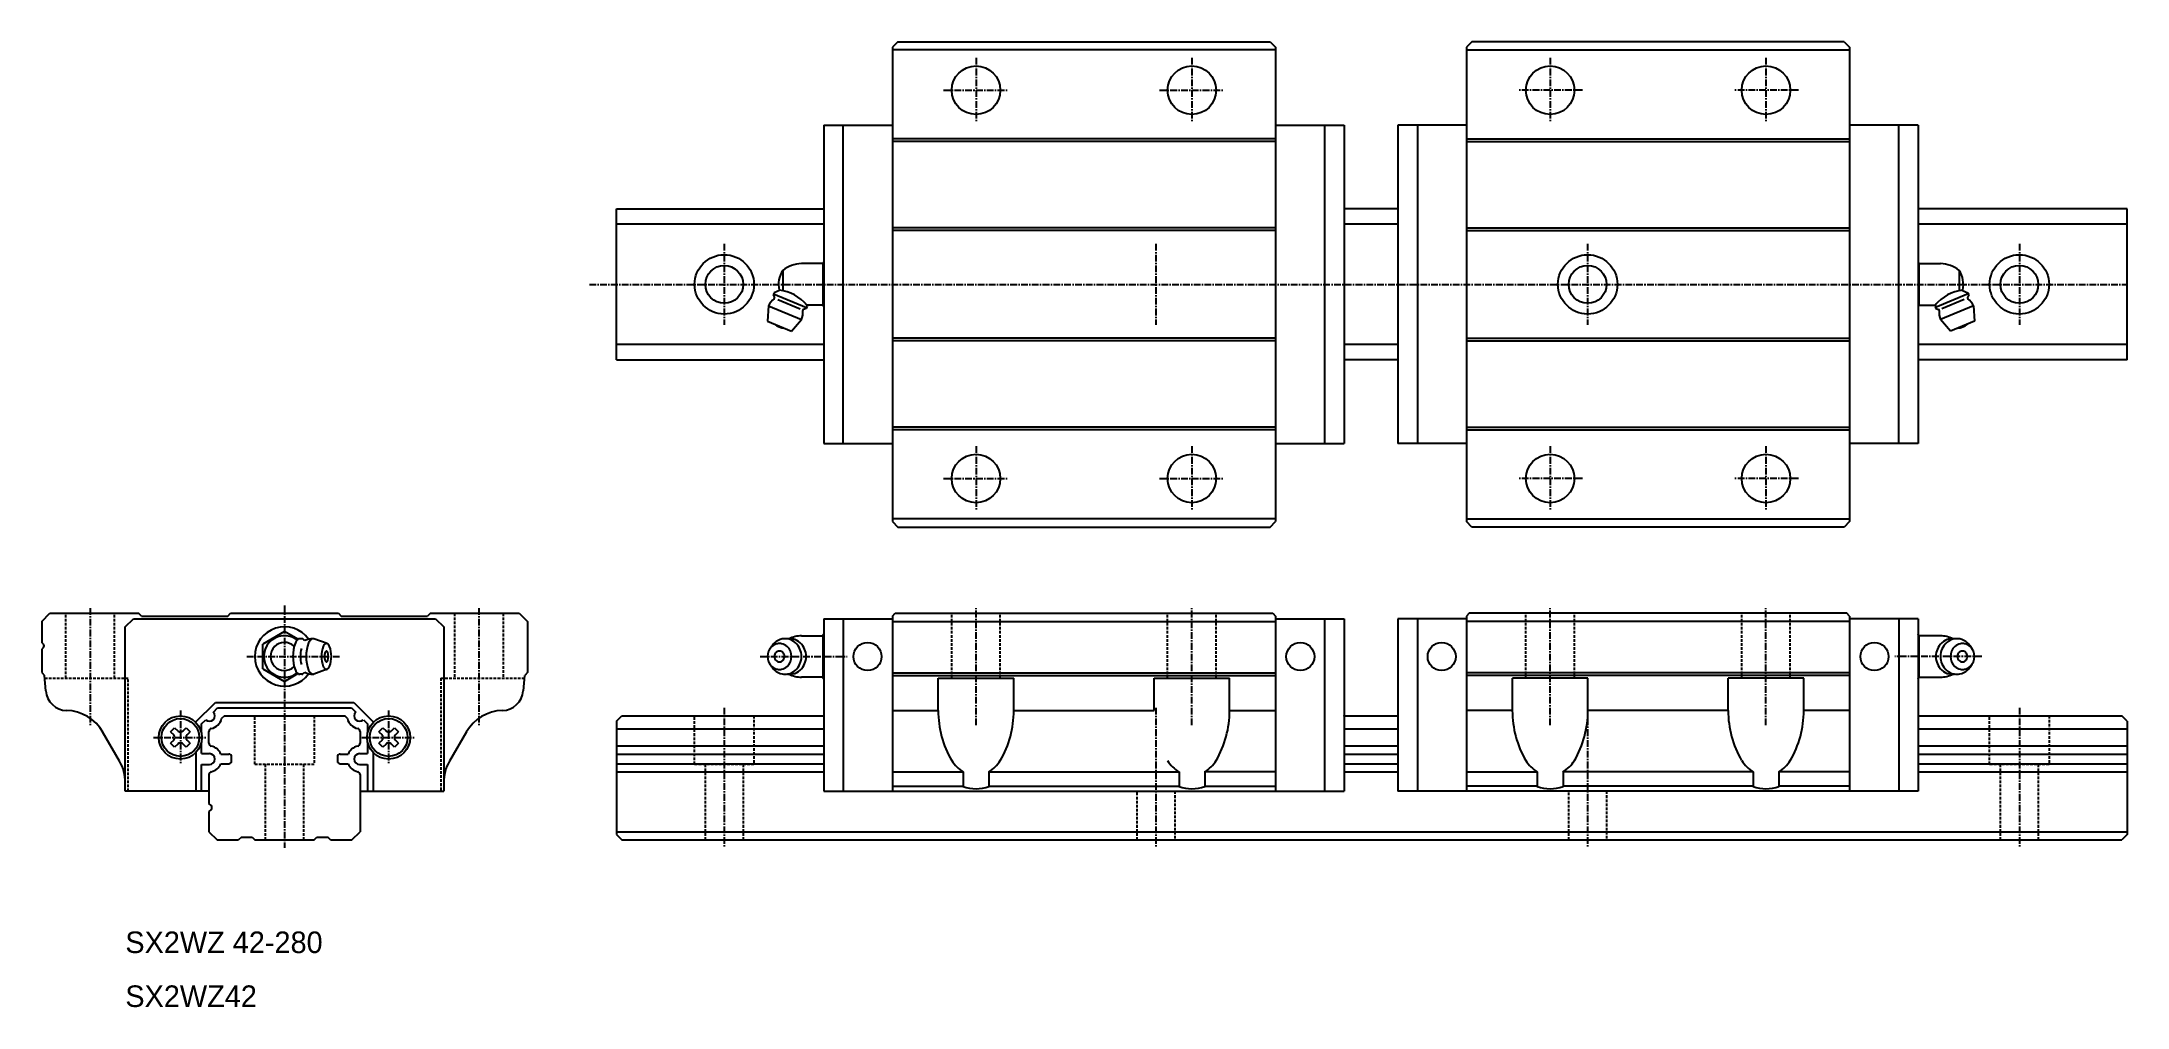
# Model space of a CAD drawing. Extents: x 19 to 405, y 62 to 242.
import ezdxf

# ---------------------------------------------------------------- set-up
doc = ezdxf.new("R2010")
doc.units = 0
doc.linetypes.add('CENTER', pattern=[2, 1.25, -0.25, 0.25, -0.25])
doc.linetypes.add('DASHED', pattern=[0.75, 0.5, -0.25])
doc.layers.get('0').update_dxf_attribs({"linetype": 'CONTINUOUS'})
doc.layers.add('CENTER', color=1, linetype='CENTER')

msp = doc.modelspace()

# ---------------------------------------------------------------- linework, layer by layer
at = {"color": 7, "linetype": 'CONTINUOUS'}
for p, q in [((177.49, 241.51), (176.49, 240.51)), ((176.49, 240.51), (176.49, 152.51)), ((247.49, 240.01), (176.49, 240.01)), ((177.49, 241.51), (246.49, 241.51)), ((246.49, 241.51), (247.49, 240.51)), ((247.49, 240.51), (247.49, 152.51)), ((283.89, 241.51), (282.89, 240.51)), ((282.89, 240.51), (282.89, 152.51)), ((282.89, 240.01), (353.89, 240.01)), ((352.89, 241.51), (283.89, 241.51)), ((352.89, 241.51), (353.89, 240.51)), ((353.89, 240.51), (353.89, 152.51)), ((163.79, 226.01), (176.49, 226.01)), ((163.79, 226.01), (163.79, 167.01)), ((167.39, 167.01), (167.39, 226.01)), ((247.49, 226.01), (260.19, 226.01)), ((256.59, 226.01), (256.59, 167.01)), ((260.19, 226.01), (260.19, 167.01)), ((270.19, 226.01), (270.19, 167.01)), ((282.89, 226.01), (270.19, 226.01)), ((273.79, 226.01), (273.79, 167.01)), ((366.59, 226.01), (353.89, 226.01)), ((362.99, 167.01), (362.99, 226.01)), ((366.59, 226.01), (366.59, 167.01)), ((247.49, 223.51), (176.49, 223.51)), ((247.49, 223.01), (176.49, 223.01)), ((282.89, 223.51), (353.89, 223.51)), ((282.89, 223.01), (353.89, 223.01)), ((125.34, 210.51), (163.79, 210.51)), ((125.34, 182.51), (125.34, 210.51)), ((270.19, 210.51), (260.19, 210.51)), ((405.34, 210.51), (366.59, 210.51)), ((405.34, 182.51), (405.34, 210.51)), ((163.79, 207.67), (125.34, 207.67)), ((247.49, 207.01), (176.49, 207.01)), ((247.49, 206.51), (176.49, 206.51)), ((270.19, 207.67), (260.19, 207.67)), ((282.89, 207.01), (353.89, 207.01)), ((282.89, 206.51), (353.89, 206.51)), ((405.34, 207.67), (366.59, 207.67)), ((156.19, 199.11), (156.19, 195.33)), ((163.63, 200.36), (159.63, 200.36)), ((163.79, 200.63), (163.63, 200.36)), ((163.63, 200.36), (163.63, 192.66)), ((366.59, 200.63), (366.74, 200.36)), ((366.74, 200.36), (366.74, 192.66)), ((366.74, 200.36), (370.74, 200.36)), ((374.19, 199.11), (374.19, 195.33)), ((154.57, 194.95), (154.42, 194.58)), ((154.42, 194.58), (154.63, 194.07)), ((154.49, 194.77), (160.59, 192.24)), ((155.69, 195.42), (154.57, 194.95)), ((155.28, 193.68), (159.42, 191.97)), ((375.88, 194.77), (369.78, 192.24)), ((375.09, 193.68), (370.95, 191.97)), ((374.68, 195.42), (375.8, 194.95)), ((375.96, 194.58), (375.74, 194.07)), ((375.8, 194.95), (375.96, 194.58)), ((153.56, 192.51), (153.35, 189.67)), ((153.35, 189.67), (157.79, 187.83)), ((153.56, 192.51), (159.65, 189.98)), ((157.79, 187.83), (159.65, 189.98)), ((160.51, 192.06), (160, 191.84)), ((160.48, 192.87), (160.67, 192.42)), ((160.67, 192.42), (160.51, 192.06)), ((163.63, 192.66), (160.67, 192.66)), ((163.63, 192.66), (163.79, 192.39)), ((366.74, 192.66), (366.59, 192.39)), ((366.74, 192.66), (369.71, 192.66)), ((369.89, 192.87), (369.71, 192.42)), ((369.71, 192.42), (369.86, 192.06)), ((369.86, 192.06), (370.37, 191.84)), ((376.82, 192.51), (370.72, 189.98)), ((372.58, 187.83), (370.72, 189.98)), ((377.02, 189.67), (372.58, 187.83)), ((376.82, 192.51), (377.02, 189.67)), ((247.49, 186.51), (176.49, 186.51)), ((247.49, 186.01), (176.49, 186.01)), ((282.89, 186.51), (353.89, 186.51)), ((282.89, 186.01), (353.89, 186.01)), ((163.79, 185.35), (125.34, 185.35)), ((125.34, 182.51), (163.79, 182.51)), ((270.19, 185.35), (260.19, 185.35)), ((270.19, 182.51), (260.19, 182.51)), ((405.34, 185.35), (366.59, 185.35)), ((405.34, 182.51), (366.59, 182.51)), ((163.79, 167.01), (176.49, 167.01)), ((247.49, 170.01), (176.49, 170.01)), ((247.49, 169.51), (176.49, 169.51)), ((247.49, 167.01), (260.19, 167.01)), ((282.89, 167.01), (270.19, 167.01)), ((282.89, 170.01), (353.89, 170.01)), ((282.89, 169.51), (353.89, 169.51)), ((366.59, 167.01), (353.89, 167.01)), ((247.49, 153.01), (176.49, 153.01)), ((176.49, 152.51), (177.49, 151.51)), ((177.49, 151.51), (246.49, 151.51)), ((246.49, 151.51), (247.49, 152.51)), ((282.89, 153.01), (353.89, 153.01)), ((283.89, 151.51), (282.89, 152.51)), ((352.89, 151.51), (283.89, 151.51)), ((353.89, 152.51), (352.89, 151.51)), ((18.84, 133.99), (20.36, 135.51)), ((20.36, 135.51), (36.83, 135.51)), ((37.34, 134.99), (36.84, 135.49)), ((53.34, 134.99), (53.86, 135.51)), ((53.86, 135.51), (73.83, 135.51)), ((73.83, 135.51), (74.34, 134.99)), ((90.84, 135.49), (90.34, 134.99)), ((90.86, 135.51), (107.33, 135.51)), ((107.33, 135.51), (108.84, 133.99)), ((176.49, 134.99), (177, 135.51)), ((177, 135.51), (246.97, 135.51)), ((246.97, 135.51), (247.49, 134.99)), ((283.4, 135.51), (282.89, 134.99)), ((353.37, 135.51), (283.4, 135.51)), ((353.89, 134.99), (353.37, 135.51)), ((18.84, 133.99), (18.84, 130.11)), ((34.34, 132.99), (35.84, 134.49)), ((34.34, 102.51), (34.34, 132.99)), ((35.84, 134.49), (91.84, 134.49)), ((37.34, 134.99), (53.34, 134.99)), ((63.84, 132.13), (59.84, 129.82)), ((66.33, 130.69), (63.84, 132.13)), ((74.34, 134.99), (90.34, 134.99)), ((91.84, 134.49), (93.34, 132.99)), ((93.34, 132.99), (93.34, 102.51)), ((108.84, 133.99), (108.84, 124.51)), ((163.63, 131.36), (163.79, 131.63)), ((163.79, 134.49), (176.49, 134.49)), ((163.79, 134.49), (163.79, 102.51)), ((167.39, 134.49), (167.39, 102.51)), ((176.49, 134.99), (176.49, 102.51)), ((176.49, 133.99), (247.49, 133.99)), ((247.49, 134.99), (247.49, 102.51)), ((247.49, 134.49), (260.19, 134.49)), ((256.59, 134.49), (256.59, 102.51)), ((260.19, 134.49), (260.19, 102.51)), ((270.19, 134.49), (270.19, 102.51)), ((282.89, 134.49), (270.19, 134.49)), ((273.79, 134.49), (273.79, 102.51)), ((282.89, 134.99), (282.89, 102.51)), ((353.89, 133.99), (282.89, 133.99)), ((353.89, 134.99), (353.89, 102.51)), ((366.59, 134.49), (353.89, 134.49)), ((362.99, 134.49), (362.99, 102.51)), ((366.59, 134.49), (366.59, 102.51)), ((366.74, 131.36), (366.59, 131.63)), ((19.15, 129.8), (18.84, 130.11)), ((19.15, 129.18), (18.84, 128.87)), ((18.84, 128.87), (18.84, 124.51)), ((59.84, 125.2), (59.84, 129.82)), ((67.03, 130.81), (66.67, 130.81)), ((71.73, 129.89), (69.28, 130.78)), ((153.79, 128.93), (154.15, 129.47)), ((159.63, 131.36), (163.63, 131.36)), ((163.63, 131.36), (163.63, 123.66)), ((366.74, 131.36), (366.74, 123.66)), ((370.74, 131.36), (366.74, 131.36)), ((376.58, 128.93), (376.22, 129.47)), ((18.84, 124.51), (19.34, 124.01)), ((19.59, 121.14), (19.34, 124.01)), ((59.84, 125.2), (63.84, 122.89)), ((63.84, 122.89), (66.33, 124.33)), ((67.03, 124.21), (66.67, 124.21)), ((71.73, 125.13), (69.28, 124.24)), ((108.34, 123.99), (108.09, 121.14)), ((108.84, 124.51), (108.35, 124.01)), ((154.15, 125.55), (153.79, 126.08)), ((154.15, 125.55), (154.17, 125.53)), ((176.49, 124.49), (247.49, 124.49)), ((176.49, 123.99), (247.49, 123.99)), ((353.89, 124.49), (282.89, 124.49)), ((353.89, 123.99), (282.89, 123.99)), ((376.22, 125.55), (376.2, 125.53)), ((376.22, 125.55), (376.58, 126.08)), ((163.63, 123.66), (159.63, 123.66)), ((163.79, 123.39), (163.63, 123.66)), ((184.99, 123.49), (198.99, 123.49)), ((184.99, 117.49), (184.99, 123.49)), ((198.99, 117.49), (198.99, 123.49)), ((224.99, 123.49), (238.99, 123.49)), ((224.99, 117.49), (224.99, 123.49)), ((238.99, 117.49), (238.99, 123.49)), ((291.39, 117.49), (291.39, 123.49)), ((305.39, 123.49), (291.39, 123.49)), ((305.39, 117.49), (305.39, 123.49)), ((331.39, 117.49), (331.39, 123.49)), ((345.39, 123.49), (331.39, 123.49)), ((345.39, 117.49), (345.39, 123.49)), ((366.59, 123.39), (366.74, 123.66)), ((366.74, 123.66), (370.74, 123.66)), ((47.37, 115.33), (51.03, 118.99)), ((50.65, 117.2), (51.44, 117.99)), ((51.03, 118.99), (76.66, 118.99)), ((51.44, 117.99), (76.24, 117.99)), ((52.69, 116.51), (52.19, 116.01)), ((52.69, 116.51), (75, 116.51)), ((75.5, 116.01), (75, 116.51)), ((76.24, 117.99), (77.04, 117.2)), ((76.66, 118.99), (80.32, 115.33)), ((125.34, 115.51), (126.34, 116.51)), ((126.34, 116.51), (163.79, 116.51)), ((176.49, 117.49), (184.99, 117.49)), ((198.99, 117.49), (224.99, 117.49)), ((238.99, 117.49), (247.49, 117.49)), ((260.19, 116.51), (270.19, 116.51)), ((291.39, 117.49), (282.89, 117.49)), ((331.39, 117.49), (305.39, 117.49)), ((353.89, 117.49), (345.39, 117.49)), ((366.59, 116.51), (404.34, 116.51)), ((405.34, 115.51), (404.34, 116.51)), ((33.27, 108.09), (30.14, 113.51)), ((42.74, 113.56), (43.48, 114.3)), ((42.74, 113.56), (43.31, 112.99)), ((43.48, 114.3), (44.05, 113.73)), ((45.04, 113.73), (45.61, 114.3)), ((45.61, 114.3), (46.35, 113.56)), ((45.78, 112.99), (46.35, 113.56)), ((48.44, 114.99), (49.24, 115.79)), ((48.44, 113.38), (48.44, 114.99)), ((49.84, 111.41), (49.84, 113.61)), ((77.84, 113.61), (77.84, 111.41)), ((78.45, 115.79), (79.24, 114.99)), ((79.24, 114.99), (79.24, 113.38)), ((81.34, 113.56), (82.08, 114.3)), ((81.34, 113.56), (81.91, 112.99)), ((82.08, 114.3), (82.65, 113.73)), ((83.64, 113.73), (84.21, 114.3)), ((84.21, 114.3), (84.95, 113.56)), ((84.38, 112.99), (84.95, 113.56)), ((97.55, 113.51), (94.42, 108.09)), ((125.34, 115.51), (125.34, 94.51)), ((125.34, 114.1), (163.79, 114.1)), ((260.19, 114.1), (270.19, 114.1)), ((366.59, 114.1), (405.34, 114.1)), ((405.34, 115.51), (405.34, 94.51)), ((43.31, 112), (42.74, 111.43)), ((43.48, 110.68), (42.74, 111.43)), ((44.05, 111.26), (43.48, 110.68)), ((45.61, 110.68), (45.04, 111.26)), ((46.35, 111.43), (45.61, 110.68)), ((46.35, 111.43), (45.78, 112)), ((47.44, 102.51), (47.44, 109.74)), ((48.44, 109.49), (48.44, 111.6)), ((48.44, 109.49), (49.94, 109.49)), ((52.05, 109.41), (53.54, 109.41)), ((54.04, 108.11), (54.04, 108.91)), ((73.64, 108.91), (73.64, 108.11)), ((74.14, 109.41), (75.63, 109.41)), ((77.74, 109.49), (79.24, 109.49)), ((79.24, 111.6), (79.24, 109.49)), ((80.24, 109.74), (80.24, 102.51)), ((81.91, 112), (81.34, 111.43)), ((82.08, 110.68), (81.34, 111.43)), ((82.65, 111.26), (82.08, 110.68)), ((84.21, 110.68), (83.64, 111.26)), ((84.95, 111.43), (84.21, 110.68)), ((84.95, 111.43), (84.38, 112)), ((125.34, 110.92), (163.79, 110.92)), ((125.34, 109.41), (163.79, 109.41)), ((260.19, 110.92), (270.19, 110.92)), ((260.19, 109.41), (270.19, 109.41)), ((366.59, 110.92), (405.34, 110.92)), ((366.59, 109.41), (405.34, 109.41)), ((48.44, 107.49), (49.94, 107.49)), ((48.44, 102.51), (48.44, 107.49)), ((49.84, 105.61), (49.84, 100.27)), ((52.05, 107.61), (53.54, 107.61)), ((74.14, 107.61), (75.63, 107.61)), ((77.74, 107.49), (79.24, 107.49)), ((77.84, 105.61), (77.84, 95.01)), ((79.24, 107.49), (79.24, 102.51)), ((125.34, 107.61), (163.79, 107.61)), ((125.34, 106.1), (163.79, 106.1)), ((176.49, 106.09), (189.61, 106.09)), ((189.61, 106.09), (189.61, 103.41)), ((194.37, 106.09), (229.61, 106.09)), ((194.37, 106.09), (194.37, 103.41)), ((229.61, 106.09), (229.61, 103.41)), ((247.49, 106.09), (234.37, 106.09)), ((234.37, 106.09), (234.37, 103.41)), ((260.19, 107.61), (270.19, 107.61)), ((260.19, 106.1), (270.19, 106.1)), ((282.89, 106.09), (296.01, 106.09)), ((296.01, 106.09), (296.01, 103.41)), ((336.01, 106.09), (300.77, 106.09)), ((300.77, 106.09), (300.77, 103.41)), ((336.01, 106.09), (336.01, 103.41)), ((353.89, 106.09), (340.77, 106.09)), ((340.77, 106.09), (340.77, 103.41)), ((366.59, 107.61), (405.34, 107.61)), ((366.59, 106.1), (405.34, 106.1)), ((49.84, 102.51), (34.34, 102.51)), ((77.84, 102.51), (93.34, 102.51)), ((163.79, 102.51), (260.19, 102.51)), ((176.49, 103.49), (189.61, 103.49)), ((194.37, 103.49), (229.61, 103.49)), ((234.37, 103.49), (247.49, 103.49)), ((366.59, 102.51), (270.19, 102.51)), ((296.01, 103.49), (282.89, 103.49)), ((336.01, 103.49), (300.77, 103.49)), ((353.89, 103.49), (340.77, 103.49)), ((50.23, 99.89), (49.84, 100.27)), ((50.23, 99.13), (49.84, 98.75)), ((49.84, 98.75), (49.84, 95.01)), ((49.84, 95.01), (51.34, 93.51)), ((51.34, 93.51), (55.34, 93.51)), ((55.84, 94.01), (55.34, 93.51)), ((55.84, 94.01), (57.84, 94.01)), ((57.84, 94.01), (58.34, 93.51)), ((58.34, 93.51), (69.34, 93.51)), ((69.34, 93.51), (69.84, 94.01)), ((69.84, 94.01), (71.84, 94.01)), ((72.34, 93.51), (71.84, 94.01)), ((72.34, 93.51), (76.34, 93.51)), ((76.34, 93.51), (77.84, 95.01)), ((125.34, 95.01), (405.34, 95.01)), ((125.34, 94.51), (126.34, 93.51)), ((126.34, 93.51), (404.34, 93.51)), ((405.34, 94.51), (404.34, 93.51))]:
    msp.add_line(p, q, dxfattribs=at)
at = {"color": 3, "linetype": 'DASHED'}
for p, q in [((23.34, 123.49), (23.34, 135.49)), ((32.34, 123.49), (32.34, 135.49)), ((95.34, 135.49), (95.34, 123.49)), ((104.34, 135.49), (104.34, 123.49)), ((187.49, 123.49), (187.49, 135.49)), ((196.49, 123.49), (196.49, 135.49)), ((227.49, 123.49), (227.49, 135.49)), ((236.49, 123.49), (236.49, 135.49)), ((293.89, 123.49), (293.89, 135.49)), ((302.89, 123.49), (302.89, 135.49)), ((333.89, 123.49), (333.89, 135.49)), ((342.89, 123.49), (342.89, 135.49)), ((19.39, 123.51), (34.84, 123.51)), ((34.84, 102.51), (34.84, 123.49)), ((92.84, 123.51), (108.3, 123.51)), ((92.84, 123.49), (92.84, 102.51)), ((58.34, 107.51), (58.34, 116.51)), ((69.34, 116.51), (69.34, 107.51)), ((139.84, 107.51), (139.84, 116.51)), ((150.84, 116.51), (150.84, 107.51)), ((379.84, 107.51), (379.84, 116.51)), ((390.84, 116.51), (390.84, 107.51)), ((58.34, 107.51), (69.34, 107.51)), ((60.34, 93.51), (60.34, 107.51)), ((67.34, 107.51), (67.34, 93.51)), ((139.84, 107.51), (150.84, 107.51)), ((141.84, 93.51), (141.84, 107.51)), ((148.84, 107.51), (148.84, 93.51)), ((379.84, 107.51), (390.84, 107.51)), ((381.84, 93.51), (381.84, 107.51)), ((388.84, 107.51), (388.84, 93.51)), ((221.84, 93.51), (221.84, 102.51)), ((228.84, 102.51), (228.84, 93.51)), ((301.84, 93.51), (301.84, 102.51)), ((308.84, 102.51), (308.84, 93.51))]:
    msp.add_line(p, q, dxfattribs=at)
at = {"color": 7, "linetype": 'CONTINUOUS'}
for centre, radius in [((191.99, 232.51), 4.5), ((231.99, 232.51), 4.5), ((298.39, 232.51), 4.5), ((338.39, 232.51), 4.5), ((145.34, 196.51), 5.5), ((305.34, 196.51), 5.5), ((385.34, 196.51), 5.5), ((145.34, 196.51), 3.5), ((305.34, 196.51), 3.5), ((385.34, 196.51), 3.5), ((191.99, 160.51), 4.5), ((231.99, 160.51), 4.5), ((298.39, 160.51), 4.5), ((338.39, 160.51), 4.5), ((171.89, 127.49), 2.6), ((252.09, 127.49), 2.6), ((278.29, 127.49), 2.6), ((358.49, 127.49), 2.6), ((44.54, 112.49), 4), ((44.54, 112.49), 3.5), ((83.14, 112.49), 4), ((83.14, 112.49), 3.5)]:
    msp.add_circle(centre, radius, dxfattribs=at)
for centre, radius, start, end in [((160.1, 196.51), 4.7, 146.4138, 193.1788), ((159.86, 194.36), 6, 92.1789, 127.7261), ((370.51, 194.36), 6, 52.2739, 87.8211), ((370.27, 196.51), 4.7, 346.8212, 33.5862), ((156.6, 191.24), 3.3, 128.164, 157.4999), ((154.44, 193.99), 0.2, 308.1641, 22.5004), ((154.55, 187.5), 8, 40.1892, 83.034), ((375.82, 187.5), 8, 96.966, 139.8108), ((375.93, 193.99), 0.2, 157.4996, 231.8359), ((373.77, 191.24), 3.3, 22.5001, 51.836), ((156.6, 191.24), 3.3, 337.5, 6.836), ((160.08, 191.66), 0.2, 112.4996, 186.8355), ((370.29, 191.66), 0.2, 353.1645, 67.5004), ((373.77, 191.24), 3.3, 173.164, 202.5), ((156.73, 191.56), 3.2, 229.29, 265.71), ((373.64, 191.56), 3.2, 274.29, 310.71), ((63.84, 127.51), 5.5, 35.6147, 324.3849), ((18.84, 129.49), 0.439, 315.0018, 45), ((63.84, 127.51), 3.85, 52.5077, 307.4921), ((63.84, 127.51), 2.6, 46.6213, 313.3788), ((72.71, 127.51), 7.31, 159.7619, 200.238), ((67.17, 129.56), 1.4, 121.1002, 160.1439), ((66.67, 130.3), 0.505, 90.9032, 115.752), ((72.08, 127.51), 5.31, 163.6263, 196.3728), ((67.03, 130.3), 0.505, 64.2478, 90.9029), ((66.53, 129.56), 1.4, 39.4283, 58.8998), ((69.11, 127.51), 3.3, 90, 117.0545), ((75.16, 127.51), 7.31, 159.7619, 200.238), ((69.61, 129.56), 1.4, 121.1002, 160.1439), ((69.11, 130.3), 0.505, 68.6882, 115.752), ((75.99, 127.51), 5.31, 159.7306, 200.2694), ((71.97, 129), 1.02, 121.0513, 160.104), ((73.44, 127.51), 2.22, 159.7737, 200.2263), ((71.76, 128.13), 0.423, 121.1182, 160.1587), ((71.6, 129.54), 0.368, 64.2872, 115.7126), ((71.6, 128.36), 0.153, 64.2337, 115.7663), ((71.45, 128.13), 0.423, 19.8413, 58.8817), ((71.24, 129), 1.02, 19.896, 58.9486), ((69.77, 127.51), 2.22, 339.7737, 20.2263), ((67.22, 127.51), 5.31, 339.7306, 20.2694), ((155.88, 127.51), 2.53, 133.3861, 226.6139), ((155.6, 127.77), 2.15, 101.0363, 132.5263), ((157.03, 127.51), 3.48, 133.3861, 145.8068), ((156.64, 127.86), 2.95, 101.0363, 132.5263), ((155.7, 127.51), 1.05, 133.3861, 226.6139), ((155.58, 127.62), 0.895, 101.0364, 132.5263), ((155.57, 127.86), 2.05, 79.1807, 100.8192), ((155.57, 127.65), 0.855, 79.1807, 100.8192), ((155.56, 127.62), 0.895, 47.4736, 78.9636), ((155.54, 127.77), 2.15, 47.4736, 78.9636), ((156.6, 127.99), 2.82, 90, 100.8192), ((155.44, 127.51), 1.05, 313.3861, 46.6139), ((156.6, 127.99), 2.82, 79.1807, 90), ((155.26, 127.51), 2.53, 313.3861, 46.6139), ((157.46, 127.99), 2.82, 90, 98.7658), ((156.57, 127.86), 2.95, 47.4736, 78.9636), ((159.86, 125.36), 6, 92.1777, 114.8938), ((157.46, 127.99), 2.82, 79.1807, 90), ((157.43, 127.86), 2.95, 47.4736, 78.9636), ((156.17, 127.51), 3.48, 313.3861, 46.6139), ((157.03, 127.51), 3.48, 313.3861, 46.6139), ((373.34, 127.51), 3.48, 133.3861, 226.6139), ((374.2, 127.51), 3.48, 133.3861, 226.6139), ((370.51, 125.36), 6, 65.1062, 87.8223), ((372.94, 127.86), 2.95, 101.0364, 132.5264), ((373.8, 127.86), 2.95, 101.0364, 132.5264), ((372.91, 127.99), 2.82, 90, 100.8193), ((375.11, 127.51), 2.53, 133.3861, 226.6139), ((372.91, 127.99), 2.82, 81.2342, 90), ((373.77, 127.99), 2.82, 90, 100.8193), ((374.83, 127.77), 2.15, 101.0364, 132.5264), ((373.77, 127.99), 2.82, 79.1808, 90), ((374.93, 127.51), 1.05, 133.3861, 226.6139), ((374.81, 127.62), 0.895, 101.0364, 132.5264), ((373.73, 127.86), 2.95, 47.4737, 78.9637), ((374.8, 127.86), 2.05, 79.1808, 100.8193), ((374.8, 127.65), 0.855, 79.1808, 100.8193), ((374.79, 127.62), 0.895, 47.4737, 78.9636), ((374.77, 127.77), 2.15, 47.4737, 78.9637), ((374.67, 127.51), 1.05, 313.3861, 46.6139), ((373.34, 127.51), 3.48, 34.1932, 46.6139), ((374.49, 127.51), 2.53, 313.3861, 46.6139), ((67.17, 125.46), 1.4, 199.8561, 238.8997), ((66.67, 124.71), 0.505, 244.2479, 270.3932), ((67.03, 124.71), 0.505, 270.3929, 295.752), ((66.53, 125.46), 1.4, 301.1003, 320.57), ((69.11, 127.51), 3.3, 242.9455, 270), ((69.61, 125.46), 1.4, 199.8561, 238.8997), ((69.11, 124.71), 0.505, 244.2479, 289.9352), ((71.97, 126.02), 1.02, 199.896, 238.9486), ((71.76, 126.89), 0.423, 199.8413, 238.8817), ((71.6, 125.48), 0.368, 244.287, 295.7129), ((71.6, 126.66), 0.153, 244.2337, 295.7663), ((71.45, 126.89), 0.423, 301.1183, 340.1587), ((71.24, 126.02), 1.02, 301.0513, 340.104), ((155.6, 127.25), 2.15, 227.4736, 258.9636), ((157.03, 127.51), 3.48, 214.6529, 226.6139), ((156.64, 127.16), 2.95, 227.4736, 258.9636), ((155.58, 127.4), 0.895, 227.4736, 258.9636), ((155.57, 127.16), 2.05, 259.1808, 280.8192), ((155.57, 127.36), 0.855, 259.1807, 280.8192), ((155.56, 127.4), 0.895, 281.0364, 312.5263), ((155.54, 127.25), 2.15, 281.0363, 312.5263), ((156.6, 127.03), 2.82, 259.1808, 280.8192), ((157.46, 127.03), 2.82, 261.2379, 280.8192), ((156.57, 127.16), 2.95, 281.0363, 312.5263), ((159.86, 129.65), 6, 245.1062, 267.8223), ((157.43, 127.16), 2.95, 281.0363, 312.5263), ((370.51, 129.65), 6, 272.1777, 294.8938), ((372.94, 127.16), 2.95, 227.4737, 258.9637), ((373.8, 127.16), 2.95, 227.4737, 258.9637), ((372.91, 127.03), 2.82, 259.1808, 278.7621), ((373.77, 127.03), 2.82, 259.1808, 280.8192), ((374.83, 127.25), 2.15, 227.4737, 258.9637), ((374.81, 127.4), 0.895, 227.4737, 258.9636), ((373.73, 127.16), 2.95, 281.0364, 312.5264), ((374.8, 127.16), 2.05, 259.1808, 280.8192), ((374.8, 127.36), 0.855, 259.1808, 280.8193), ((374.79, 127.4), 0.895, 281.0364, 312.5264), ((374.77, 127.25), 2.15, 281.0364, 312.5264), ((373.34, 127.51), 3.48, 313.3861, 325.3471), ((23.58, 121.49), 4, 185, 268.351), ((104.11, 121.49), 4, 271.6491, 355), ((23.22, 109.5), 8, 29.8787, 88.3258), ((49.94, 116.49), 1, 225.0001, 45), ((49.77, 116.57), 2.48, 281.8238, 346.8289), ((77.91, 116.57), 2.48, 193.1711, 258.1762), ((77.74, 116.49), 1, 135, 315), ((104.47, 109.5), 8, 91.6742, 150.1213), ((203.48, 117.49), 18.5, 180, 210.1361), ((180.49, 117.49), 18.5, 329.8639, 359.9999), ((220.49, 117.49), 18.5, 329.8638, 359.9999), ((309.88, 117.49), 18.5, 180.0001, 210.1362), ((286.89, 117.49), 18.5, 329.8639, 0), ((349.88, 117.49), 18.5, 180.0001, 210.1361), ((326.89, 117.49), 18.5, 329.8639, 0), ((42.81, 112.49), 0.7, 315.0001, 44.9999), ((44.54, 114.23), 0.7, 224.9999, 315.0001), ((46.28, 112.49), 0.7, 135.0001, 224.9999), ((50.39, 113.61), 0.55, 101.8237, 180), ((77.29, 113.61), 0.55, 0, 78.1762), ((81.41, 112.49), 0.7, 315.0001, 44.9999), ((83.14, 114.23), 0.7, 224.9999, 315.0001), ((84.88, 112.49), 0.7, 135.0001, 224.9999), ((44.54, 110.76), 0.7, 44.9999, 135.0001), ((50.39, 111.41), 0.55, 180, 258.1763), ((49.94, 108.49), 1, 270.0001, 90), ((49.77, 108.44), 2.48, 22.9182, 78.1761), ((53.54, 108.91), 0.5, 0, 90), ((74.14, 108.91), 0.5, 90, 180), ((77.91, 108.44), 2.48, 101.8238, 157.0818), ((77.74, 108.49), 1, 90, 269.9999), ((77.29, 111.41), 0.55, 281.8238, 0), ((83.14, 110.76), 0.7, 44.9999, 135.0001), ((26.34, 104.09), 8, 0.0001, 30), ((50.39, 105.61), 0.55, 101.8237, 180), ((49.77, 108.57), 2.48, 281.8237, 337.082), ((53.54, 108.11), 0.5, 270, 0), ((74.14, 108.11), 0.5, 180, 270), ((77.91, 108.57), 2.48, 202.918, 258.1763), ((77.29, 105.61), 0.55, 0, 78.1762), ((101.34, 104.09), 8, 150, 179.9999), ((192.94, 111.6), 6.43, 211.8975, 238.8055), ((191.03, 111.6), 6.43, 301.1953, 328.1024), ((232.94, 111.6), 6.43, 211.8976, 238.8056), ((231.03, 111.6), 6.43, 301.1952, 328.1024), ((299.34, 111.6), 6.43, 211.8976, 238.8048), ((297.43, 111.6), 6.43, 301.1944, 328.1024), ((339.34, 111.6), 6.43, 211.8976, 238.8047), ((337.43, 111.6), 6.43, 301.1945, 328.1025), ((191.99, 109.99), 7, 250.1218, 289.8784), ((231.99, 109.99), 7, 250.1218, 289.8784), ((298.39, 109.99), 7, 250.1216, 289.8782), ((338.39, 109.99), 7, 250.1216, 289.8782), ((49.84, 99.51), 0.54, 315.0005, 44.9985)]:
    msp.add_arc(centre, radius, start, end, dxfattribs=at)
for p in [(163.79, 196.51), (366.59, 196.51), (63.84, 135.51), (260.19, 116.51), (270.19, 116.51)]:
    msp.add_point(p, dxfattribs=at)
at = {"layer": 'CENTER', "color": 1, "linetype": 'CENTER'}
for p, q in [((191.99, 238.51), (191.99, 226.51)), ((231.99, 238.51), (231.99, 226.51)), ((298.39, 238.51), (298.39, 226.51)), ((338.39, 238.51), (338.39, 226.51)), ((185.99, 232.51), (197.99, 232.51)), ((225.99, 232.51), (237.99, 232.51)), ((304.39, 232.51), (292.39, 232.51)), ((344.39, 232.51), (332.39, 232.51)), ((145.34, 204.01), (145.34, 189.01)), ((225.34, 204.01), (225.34, 189.01)), ((305.34, 204.01), (305.34, 189.01)), ((385.34, 204.01), (385.34, 189.01)), ((120.34, 196.51), (405.34, 196.51)), ((191.99, 166.51), (191.99, 154.51)), ((231.99, 166.51), (231.99, 154.51)), ((298.39, 166.51), (298.39, 154.51)), ((338.39, 166.51), (338.39, 154.51)), ((185.99, 160.51), (197.99, 160.51)), ((225.99, 160.51), (237.99, 160.51)), ((304.39, 160.51), (292.39, 160.51)), ((344.39, 160.51), (332.39, 160.51)), ((27.84, 136.49), (27.84, 114.76)), ((63.84, 136.99), (63.84, 92.01)), ((99.84, 136.49), (99.84, 114.76)), ((191.99, 114.76), (191.99, 136.49)), ((231.99, 114.76), (231.99, 136.49)), ((298.39, 114.76), (298.39, 136.49)), ((338.39, 114.76), (338.39, 136.49)), ((56.84, 127.51), (74.02, 127.51)), ((151.97, 127.51), (168.09, 127.51)), ((378.4, 127.51), (362.29, 127.51)), ((44.54, 117.49), (44.54, 107.49)), ((83.14, 117.49), (83.14, 107.49)), ((145.34, 118.01), (145.34, 92.01)), ((225.34, 118.01), (225.34, 92.01)), ((305.34, 118.01), (305.34, 92.01)), ((385.34, 118.01), (385.34, 92.01)), ((39.54, 112.49), (49.54, 112.49)), ((78.14, 112.49), (88.14, 112.49))]:
    msp.add_line(p, q, dxfattribs=at)

# ---------------------------------------------------------------- texts
at = {"color": 7, "linetype": 'CONTINUOUS'}
for s, p in [('SX2WZ 42-280', (34.34, 72.51)), ('SX2WZ42', (34.34, 62.51))]:
    msp.add_text(s, height=4, dxfattribs=at).set_placement(p)

doc.saveas('drawing.dxf')
